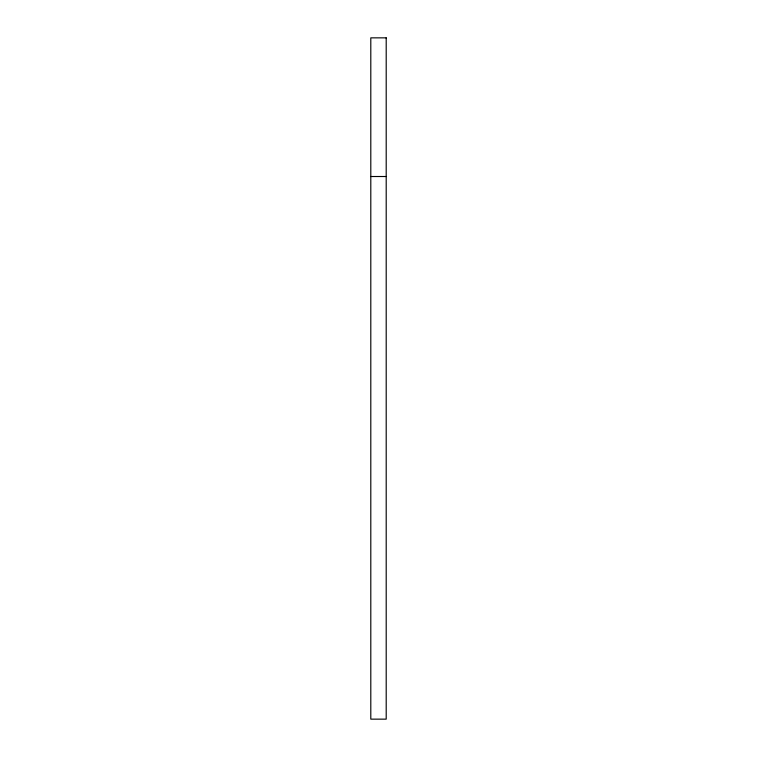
<?xml version="1.0" encoding="UTF-8"?>
<svg xmlns="http://www.w3.org/2000/svg" width="757" height="757" viewBox="0 0 757 757"><rect width="100%" height="100%" fill="white"/><g stroke="black" fill="none" stroke-linecap="round" stroke-linejoin="round"><path stroke-width="1.14" d="M370.798 176.513L386.202 176.513M386.202 37.85L370.798 37.85L370.798 719.15L386.202 719.15L386.202 37.85"/></g></svg>
